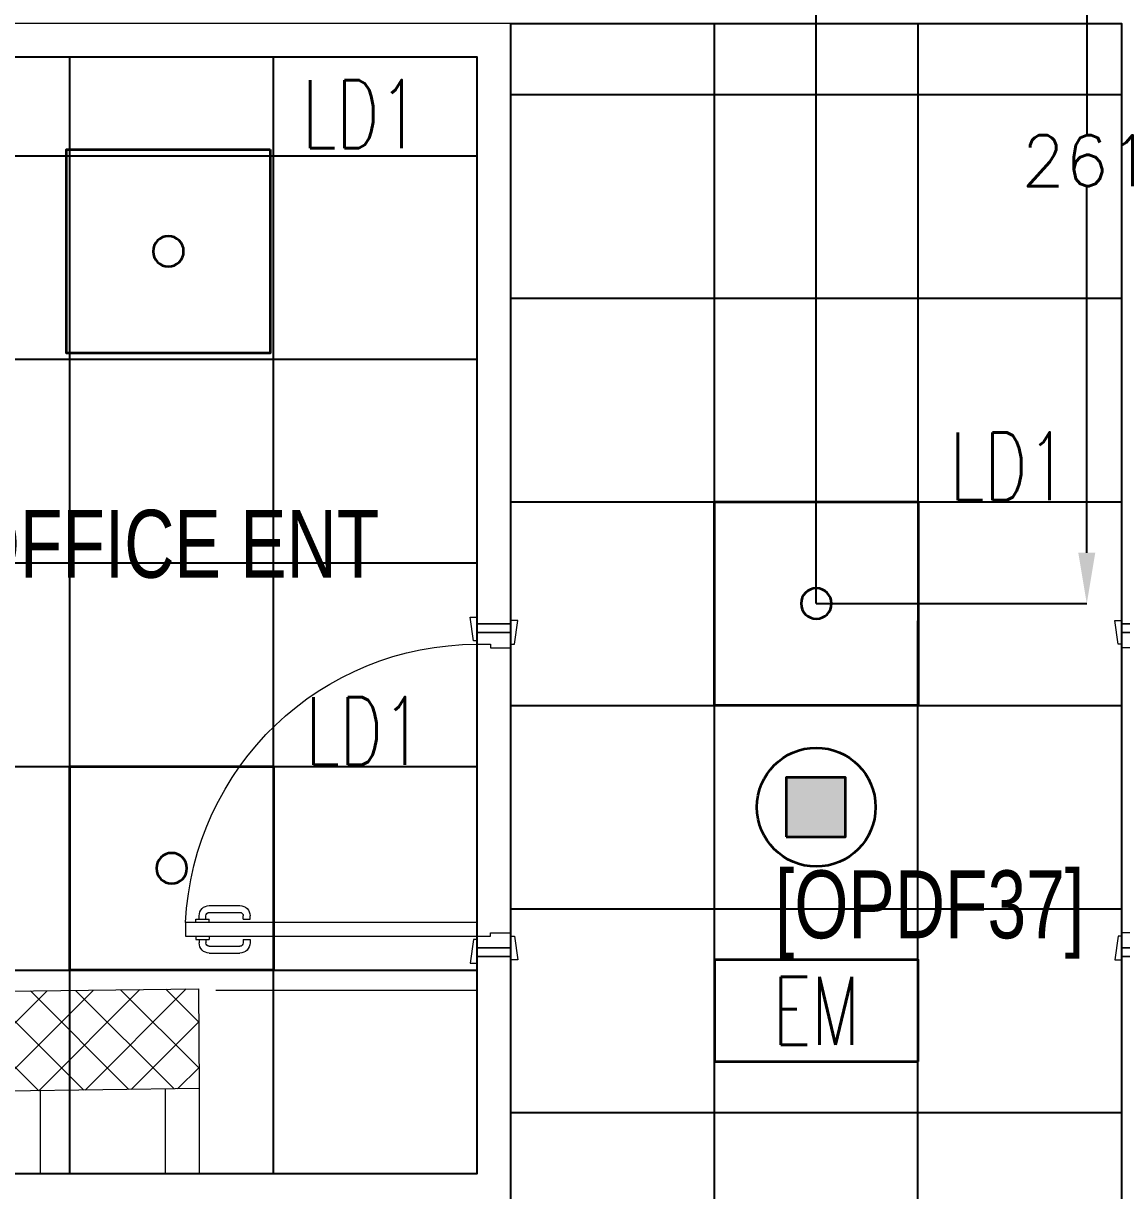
# Model space of a CAD drawing. Extents: x -12260 to 57327, y -29287 to 19916.
# Drawn here: x 41439 to 44676, y -6150 to -2710 of the extents above; entities that cross this region are included whole.
import ezdxf
from ezdxf.enums import TextEntityAlignment as Align

# ---------------------------------------------------------------- set-up
doc = ezdxf.new("R2010")
doc.units = 0
doc.header["$LTSCALE"] = 0.25
doc.linetypes.add('DASHDOT', pattern=[25.4, 12.7, -6.35, 0, -6.35])
for name, color, linetype, lineweight in [('01-First Floor$0$72_EGR_BASE_TEXT', 252, 'Continuous', 5), ('01-First Floor$0$C-HYDR-CTCH', 251, 'Continuous', 5), ('01-First Floor$0$Hatch', 252, 'Continuous', 5), ('01-First Floor$0$Walls', 251, 'Continuous', 5), ('01-First Floor$0$Wooden Joinery', 251, 'Continuous', 5), ('E-DIM', 6, 'Continuous', 18), ('E-LITE-CIRC-NUMB', 6, 'Continuous', 25), ('E-LITE-CLNG', 150, 'Continuous', 35), ('E-LITE-CLNG @ 100', 150, 'Continuous', 35), ('E-LITE-CLNG-CNDT', 6, 'DASHDOT', 35), ('E-LITE-CTRL', 6, 'Continuous', 25), ('E-LITE-IDEN', 6, 'Continuous', 25), ('T-INTC-CLNG @ 100', 33, 'Continuous', 35), ('T-INTC-DEVC-NUMB', 2, 'Continuous', 25)]:
    doc.layers.add(name, color=color, linetype=linetype, lineweight=lineweight)
doc.layers.add('01-First Floor$0$FALSE CEILING', color=251, linetype='Continuous')
doc.styles.add('01-First Floor$0$X3G_ENTITY_9EC9', font='swisscl.ttf', dxfattribs={"height": 0.2})
doc.styles.add('01-First Floor$0$X3G_ENTITY_9F38', font='swisscl.ttf', dxfattribs={"height": 0.2})
doc.styles.add('DC_SIMPLEX', font='SIMPLEX.shx', dxfattribs={"width": 0.7})
doc.styles.get("Standard").update_dxf_attribs({"font": 'romans.shx'})
doc.dimstyles.get("Standard").update_dxf_attribs({"dimtxt": 150, "dimasz": 150, "dimexe": 0.18, "dimexo": 0.0625, "dimgap": 0.09, "dimtad": 0, "dimtih": 1, "dimtoh": 1, "dimdec": 0, "dimlfac": 0.1, "dimzin": 0, "dimdsep": 46, "dimtxsty": 'Standard', "dimcen": 0.09, "dimclrd": 6, "dimadec": 0, "dimazin": 0, "dimtfac": 1, "dimtdec": 0, "dimtofl": 0, "dimtmove": 0, "dimatfit": 3, "dimfxl": 1, "dimtolj": 1, "dimtzin": 0, "dimarcsym": 0})

# ---------------------------------------------------------------- blocks, each defined once
blk = doc.blocks.new('01-First Floor$0$A$C72370EFE')
at = {"layer": '01-First Floor$0$Wooden Joinery'}
for p, q in [((-0.01, -0.03), (-0.01, -0.07)), ((0, -0.03), (-0.01, -0.03)), ((0.04, -0.03), (0.05, -0.03)), ((0.05, -0.03), (0.05, -0.07)), ((-0.01, -0.04), (-0.02, -0.04)), ((-0.01, -0.06), (-0.02, -0.06)), ((0.05, -0.04), (0.06, -0.04)), ((0.05, -0.06), (0.06, -0.06)), ((-0.05, -0.07), (-0.05, -0.16)), ((-0.03, -0.07), (-0.03, -0.16)), ((0, -0.07), (-0.01, -0.07)), ((0.04, -0.07), (0.05, -0.07)), ((0.07, -0.07), (0.07, -0.16)), ((0.09, -0.07), (0.09, -0.16)), ((-0.01, -0.17), (-0.02, -0.17)), ((-0.01, -0.17), (-0.01, -0.19)), ((0.05, -0.17), (0.06, -0.17)), ((0.05, -0.17), (0.05, -0.19)), ((-0.01, -0.19), (-0.02, -0.19)), ((0.05, -0.19), (0.06, -0.19))]:
    blk.add_line(p, q, dxfattribs=at)
for centre, radius, start, end in [((-0.02, -0.07), 0.03, 90, 180), ((-0.02, -0.07), 0.01, 90, 180), ((0.06, -0.07), 0.03, 0, 90), ((0.06, -0.07), 0.01, 0, 90), ((-0.02, -0.16), 0.03, 180, 270), ((-0.02, -0.16), 0.01, 180, 270), ((0.06, -0.16), 0.01, 270, 0), ((0.06, -0.16), 0.03, 270, 0)]:
    blk.add_arc(centre, radius, start, end, dxfattribs=at)
blk = doc.blocks.new('01-First Floor$0$A$C5DAD61B4')
at = {"layer": '01-First Floor$0$Wooden Joinery'}
for points in [[(80, 959.1), (80, 969.1), (10, 979.1), (10, 959.1)], [(940, 959.1), (940, 969.1), (1010, 979.1), (1010, 959.1)], [(70, 859.1), (70, 849.1), (0, 839.1), (0, 859.1)], [(120, 859.1), (120, 0), (80, 0), (80, 859.1)], [(950, 859.1), (950, 849.1), (1020, 839.1), (1020, 859.1)]]:
    blk.add_lwpolyline(points, close=True, dxfattribs=at)
for points in [[(45, 859.1), (45, 959.1), (20, 959.1), (20, 859.1), (45, 859.1)], [(45, 859.1), (80, 859.1), (80, 899.1), (90, 899.1), (90, 959.1), (45, 959.1), (45, 859.1)], [(975, 859.1), (940, 859.1), (940, 899.1), (930, 899.1), (930, 959.1), (975, 959.1), (975, 859.1)], [(975, 859.1), (975, 959.1), (1000, 959.1), (1000, 859.1), (975, 859.1)]]:
    blk.add_lwpolyline(points, dxfattribs=at)
blk.add_arc((80, 859.1), 860, 272.666, 0, dxfattribs=at)
at = {"layer": '01-First Floor$0$Wooden Joinery', "xscale": 999.9999999998854, "yscale": 999.9999999998854, "zscale": 999.9999999998854, "rotation": 180}
blk.add_blockref('01-First Floor$0$A$C72370EFE', (120, 0), dxfattribs=at)
blk = doc.blocks.new('01-First Floor')
at = {"layer": '01-First Floor$0$Hatch'}
h = blk.add_hatch(dxfattribs=at)
h.set_pattern_fill('ANSI37', color=256, scale=30)
h.set_pattern_definition([(45, (-1823.345, -13062.25), (-67.35192, 67.35192), []), (135, (-1823.345, -13062.25), (-67.35192, -67.35192), [])])
h.paths.add_polyline_path([(49129.3, 8855.6), (48525.4, 8847.5), (48529.3, 8559.1), (49133.2, 8567.2)])
h.paths.add_polyline_path([(41968.6, 8847.9), (41385, 8842.5), (41365.1, 8551.1), (41948.6, 8556.5)])
h.paths.add_polyline_path([(27591.6, 8840.5), (26992.5, 8836.4), (26986.8, 8543.4), (27585.9, 8547.5)])
h.paths.add_polyline_path([(34776.8, 8842.7), (34175.6, 8835.2), (34167.4, 8549.5), (34768.6, 8557)])
h.paths.add_polyline_path([(20372.4, 8849.8), (19765.9, 8827.9), (19780.4, 8535.4), (20386.9, 8557.2)])
h.paths.add_polyline_path([(13635.8, 8839.4), (12413.8, 8863.3), (12407.4, 8567.2), (13629.3, 8543.3)])
h.paths.add_polyline_path([(13649.8, 1639.3), (12434.8, 1623.6), (12421.4, 1331.2), (13636.4, 1346.9)])
h.paths.add_polyline_path([(13623.8, -5553.9), (12420.7, -5569.8), (12415, -5862.9), (13618.1, -5846.9)])
h.paths.add_polyline_path([(13642.3, -12752.6), (12445.6, -12764), (12448.4, -13058.5), (13645.1, -13047)])
h.paths.add_polyline_path([(6007.3, -12750.5), (5403.7, -12754.2), (5414.4, -13039.6), (6017.9, -13035.9)])
h.paths.add_polyline_path([(5991.8, -5552.5), (5395, -5550.9), (5394.9, -5852.1), (5991.7, -5853.6)])
h.paths.add_polyline_path([(6001.7, 1637.1), (5382.4, 1638.3), (5371.8, 1335.4), (5991.1, 1334.1)])
h.paths.add_polyline_path([(5978.4, 8816.5), (5377.7, 8830.9), (5374.1, 8541.3), (5974.8, 8526.8)])
h.paths.add_polyline_path([(-1220.7, 8814.6), (-1823.3, 8837.3), (-1821.5, 8549), (-1218.8, 8526.3)])
h.paths.add_polyline_path([(-1213, -5563.7), (-1815, -5570.7), (-1811.6, -5862.3), (-1209.6, -5855.3)])
h.paths.add_polyline_path([(-1195.5, -12758.3), (-1793.9, -12759.3), (-1789, -13060), (-1190.6, -13059)])
h.paths.add_polyline_path([(20391.2, -12745), (19785.5, -12758), (19791.3, -13059.2), (20396.9, -13046.2)])
h.paths.add_polyline_path([(20384.7, -5552.6), (19790.3, -5570.1), (19792.4, -5866.7), (20386.8, -5849.1)])
h.paths.add_polyline_path([(20376, 1655.5), (19777, 1647.8), (19781.1, 1347.6), (20380, 1355.3)])
h.paths.add_polyline_path([(27576.3, 1640.2), (26974.4, 1644.9), (26978.6, 1352.8), (27580.6, 1348.1)])
h.paths.add_polyline_path([(27580.1, -5542.5), (26976.2, -5560), (26989.7, -5860.1), (27589.8, -5839.1)])
h.paths.add_polyline_path([(27596.2, -12758.5), (26992.3, -12751.9), (26990, -13037.6), (27593.8, -13044.2)])
h.paths.add_polyline_path([(34794.7, -12748), (34197.4, -12762.6), (34206.4, -13062.3), (34803.7, -13047.7)])
h.paths.add_polyline_path([(34787.4, -5559.7), (34186.1, -5557.7), (34187.2, -5855), (34788.5, -5856.9)])
h.paths.add_polyline_path([(34750.9, 1644.2), (34170.1, 1648.9), (34189.8, 1359), (34770.6, 1354.3)])
h.paths.add_polyline_path([(41954.3, 1643.4), (41356.7, 1657.2), (41358.7, 1365.3), (41956.3, 1351.5)])
h.paths.add_polyline_path([(41955.3, -5555.1), (41386.9, -5562.7), (41388.7, -5856.9), (41957.1, -5849.3)])
h.paths.add_polyline_path([(41992.3, -12752.3), (41387.1, -12754.9), (41388.4, -13059.5), (41993.7, -13056.8)])
h.paths.add_polyline_path([(49166.6, -12752.8), (48578.6, -12736.7), (48565.4, -13043.9), (49153.3, -13060)])
h.paths.add_polyline_path([(49150.8, -5553.4), (48547.6, -5552.3), (48545.6, -5848.8), (49148.8, -5849.9)])
at = {"layer": '01-First Floor$0$C-HYDR-CTCH', "elevation": 0, "flags": 128}
blk.add_lwpolyline([(41388.7, -5856.9), (41386.9, -5562.7), (41955.3, -5555.1), (41957.1, -5849.3), (41388.7, -5856.9)], dxfattribs=at)
at = {"layer": '01-First Floor$0$FALSE CEILING', "linetype": 'Continuous'}
for p, q in [((43475.1, -12835.7), (43476, -2710)), ((44075.1, -12835.7), (44076, -2710)), ((41576, -6100), (41576, -2810)), ((42176, -6100), (42176, -2810)), ((42876, -2920), (44676, -2920)), ((38576, -3100), (42776, -3100)), ((42876, -3520), (44676, -3520)), ((38576, -3700), (42776, -3700)), ((42876, -4120), (44676, -4120)), ((38576, -4300), (42776, -4300)), ((42876, -4720), (44676, -4720)), ((38576, -4900), (42776, -4900)), ((42876, -5320), (44676, -5320)), ((38576, -5500), (42776, -5500)), ((42876, -5920), (44676, -5920))]:
    blk.add_line(p, q, dxfattribs=at)
at = {"layer": '01-First Floor$0$FALSE CEILING'}
for points in [[(42876, -2710), (44676, -2710), (44675.1, -12835.7), (42875.1, -12835.7)], [(38576, -6100), (42776, -6100), (42776, -2810), (38576, -2810)]]:
    blk.add_lwpolyline(points, close=True, dxfattribs=at)
at = {"layer": '01-First Floor$0$Walls'}
for p, q in [((42876, -2710), (34876, -2710)), ((42876, -2710), (42876, -4480)), ((44676, -2710), (44676, -4480)), ((38576, -2810), (42776, -2810)), ((42776, -2810), (42776, -4480)), ((42776, -4480), (42876, -4480)), ((44776, -4480), (44676, -4480)), ((42776, -5460), (42776, -6100)), ((42776, -5460), (42876, -5460)), ((42876, -5460), (42876, -8320)), ((44676, -5460), (44676, -8320)), ((44776, -5460), (44676, -5460)), ((41488.7, -5856.9, 0), (41488.7, -6100.3, 0)), ((41857.1, -5850.6, 0), (41857.2, -6100.3, 0)), ((41957.1, -5849.3, 0), (41957.2, -6100.3, 0)), ((41857.2, -6100.3, 0), (41488.7, -6100.3, 0)), ((42776, -6100), (41957.2, -6100.3, 0))]:
    blk.add_line(p, q, dxfattribs=at)
at = {"layer": '01-First Floor$0$Wooden Joinery'}
blk.add_line((42776, -5560), (42006, -5560), dxfattribs=at)
at = {"layer": '01-First Floor$0$Wooden Joinery', "xscale": -1, "rotation": 270}
blk.add_blockref('01-First Floor$0$A$C5DAD61B4', (41916.9, -5480), dxfattribs=at)
at = {"layer": '01-First Floor$0$Wooden Joinery', "rotation": 90.00000000000001}
blk.add_blockref('01-First Floor$0$A$C5DAD61B4', (45635.1, -5480), dxfattribs=at)
at = {"layer": '01-First Floor$0$72_EGR_BASE_TEXT', "char_height": 200, "attachment_point": 2}
for s, insert, style in [('SECRETARY OFFICE ENT', (41223.5, -4143.8, 0), '01-First Floor$0$X3G_ENTITY_9EC9'), ('[OPDF37]', (44109.9, -5206.4, 0), '01-First Floor$0$X3G_ENTITY_9F38')]:
    blk.add_mtext(s, dxfattribs=dict(at, insert=insert, style=style))
blk = doc.blocks.new('DC_LT-CL-Emergency')
blk.add_lwpolyline([(3, -1.5), (3, 1.5), (-3, 1.5), (-3, -1.5)], close=True)
at = {"style": 'DC_SIMPLEX', "width": 0.7}
blk.add_text('EM', height=2, rotation=360, dxfattribs=at).set_placement((0, 0), align=Align.MIDDLE_CENTER)
at = {"layer": 'E-LITE-CTRL', "style": 'DC_SIMPLEX', "width": 0.7, "flags": 8}
blk.add_attdef('CONTROL', (4.739, -1.5), '', height=2, rotation=360, dxfattribs=at)
blk = doc.blocks.new('*U16')
blk.add_lwpolyline([(-300, 300), (-300, -300), (300, -300), (300, 300)], close=True)
blk.add_circle((0, 0), 45)
at = {"layer": 'E-LITE-CIRC-NUMB', "style": 'DC_SIMPLEX', "width": 0.7, "flags": 8}
blk.add_attdef('CIRCUIT', text='', height=200, rotation=0, dxfattribs=at).set_placement((-473.9, 300), align=Align.RIGHT)
at = {"layer": 'E-LITE-CTRL', "style": 'DC_SIMPLEX', "width": 0.7, "flags": 8}
blk.add_attdef('CONTROL', (1118.9, -935), '', height=200, rotation=360, dxfattribs=at)
at = {"layer": 'E-LITE-IDEN', "style": 'DC_SIMPLEX', "width": 0.7, "flags": 8}
blk.add_attdef('TYPE', (460.4, 457.6), '', height=200, rotation=360, dxfattribs=at)
blk = doc.blocks.new('DC_PA-CL-Speaker')
blk.add_hatch(color=256).paths.add_polyline_path([(-0.883, -0.87), (0.865, -0.87), (0.865, 0.878), (-0.883, 0.878)])
blk.add_lwpolyline([(-0.883, -0.87), (0.865, -0.87), (0.865, 0.878), (-0.883, 0.878)], close=True)
blk.add_circle((0, 0), 1.75)
at = {"layer": 'T-INTC-DEVC-NUMB', "style": 'DC_SIMPLEX', "width": 0.7}
blk.add_attdef('DC_CONTROL', (3.364, 2.471), '', height=2, rotation=360, dxfattribs=at)
blk = doc.blocks.new('*D176')
at = {"layer": 'Defpoints', "color": 0}
for p in [(42196.4, -1233.8), (42196.4, -1810), (43776, -4420)]:
    blk.add_point(p, dxfattribs=at)
at = {"layer": 'E-DIM', "color": 0, "lineweight": -2, "transparency": 16777216}
for p, q in [((42196.4, -1809.9), (42196.4, -1233.6)), ((43776, -4419.9), (43776, -1233.6))]:
    blk.add_line(p, q, dxfattribs=at)
at = {"layer": 'E-DIM', "color": 6, "lineweight": -2, "transparency": 16777216}
for p, q in [((42346.4, -1233.8), (42804, -1233.8)), ((43626, -1233.8), (43168.4, -1233.8))]:
    blk.add_line(p, q, dxfattribs=at)
at = {"layer": 'E-DIM', "color": 6, "transparency": 16777216}
for points in [[(42346.4, -1208.8), (42346.4, -1258.8), (42196.4, -1233.8)], [(43626, -1208.8), (43626, -1258.8), (43776, -1233.8)]]:
    blk.add_solid(points, dxfattribs=at)
at = {"layer": 'E-DIM', "color": 7, "transparency": 16777216, "insert": (42986.2, -1233.8), "char_height": 150, "attachment_point": 5}
blk.add_mtext('\\A1;158', dxfattribs=at)
blk = doc.blocks.new('*D177')
at = {"layer": 'Defpoints', "color": 0}
for p in [(42196.4, -1810), (43776, -4420), (44573.2, -4420)]:
    blk.add_point(p, dxfattribs=at)
at = {"layer": 'E-DIM', "color": 0, "lineweight": -2, "transparency": 16777216}
for p, q in [((42196.5, -1810), (44573.4, -1810)), ((43776, -4420), (44573.4, -4420))]:
    blk.add_line(p, q, dxfattribs=at)
at = {"layer": 'E-DIM', "color": 6, "lineweight": -2, "transparency": 16777216}
for p, q in [((44573.2, -1960), (44573.2, -3039.9)), ((44573.2, -4270), (44573.2, -3190.1))]:
    blk.add_line(p, q, dxfattribs=at)
at = {"layer": 'E-DIM', "color": 6, "transparency": 16777216}
for points in [[(44548.2, -1960), (44598.2, -1960), (44573.2, -1810)], [(44548.2, -4270), (44598.2, -4270), (44573.2, -4420)]]:
    blk.add_solid(points, dxfattribs=at)
at = {"layer": 'E-DIM', "color": 7, "transparency": 16777216, "insert": (44573.2, -3115), "char_height": 150, "attachment_point": 5}
blk.add_mtext('\\A1;261', dxfattribs=at)

msp = doc.modelspace()

# ---------------------------------------------------------------- block references
at = {"layer": 'E-LITE-CLNG'}
ref = msp.add_blockref('*U16', (41866.2, -3381.9, -0.1), dxfattribs=dict(at, xscale=-1))
ref.add_attrib('TYPE', 'LD1', (42259.7, -3077.4, -0.1), dxfattribs={"layer": 'E-LITE-IDEN', "height": 200, "rotation": 0, "style": 'DC_SIMPLEX', "width": 0.7, "flags": 8})
ref = msp.add_blockref('*U16', (43776, -4420), dxfattribs=dict(at, xscale=-1))
ref.add_attrib('TYPE', 'LD1', (44169.5, -4115.5), dxfattribs={"layer": 'E-LITE-IDEN', "height": 200, "rotation": 0, "style": 'DC_SIMPLEX', "width": 0.7, "flags": 8})
ref = msp.add_blockref('*U16', (41876, -5200.1), dxfattribs=dict(at, xscale=-1))
ref.add_attrib('TYPE', 'LD1', (42269.5, -4895.6), dxfattribs={"layer": 'E-LITE-IDEN', "height": 200, "rotation": 0, "style": 'DC_SIMPLEX', "width": 0.7, "flags": 8})
at = {"layer": 'E-LITE-CLNG @ 100', "xscale": 100, "yscale": 100, "zscale": 100}
msp.add_blockref('DC_LT-CL-Emergency', (43776, -5620), dxfattribs=at)
at = {"layer": 'E-LITE-CLNG-CNDT'}
msp.add_blockref('01-First Floor', (0, 0), dxfattribs=at)
at = {"layer": 'T-INTC-CLNG @ 100', "xscale": 100, "yscale": 100, "zscale": 100}
msp.add_blockref('DC_PA-CL-Speaker', (43775.8, -5020), dxfattribs=at)

# ---------------------------------------------------------------- dimensions: what is measured, and where the dimension line sits
at = {"layer": 'E-DIM'}
dim = msp.add_linear_dim(base=(42196.4, -1233.8), p1=(43776, -4420), p2=(42196.4, -1810), dimstyle='Standard', override={"dimclrt": 7}, dxfattribs=at)
dim.commit()
dim.dimension.update_dxf_attribs({"geometry": '*D176', "text_midpoint": (42986.2, -1233.8)})
dim = msp.add_linear_dim(base=(44573.2, -4420), p1=(42196.4, -1810), p2=(43776, -4420), angle=90, dimstyle='Standard', override={"dimclrt": 7}, dxfattribs=at)
dim.commit()
dim.dimension.update_dxf_attribs({"geometry": '*D177', "text_midpoint": (44573.2, -3115)})

doc.saveas('drawing.dxf')
